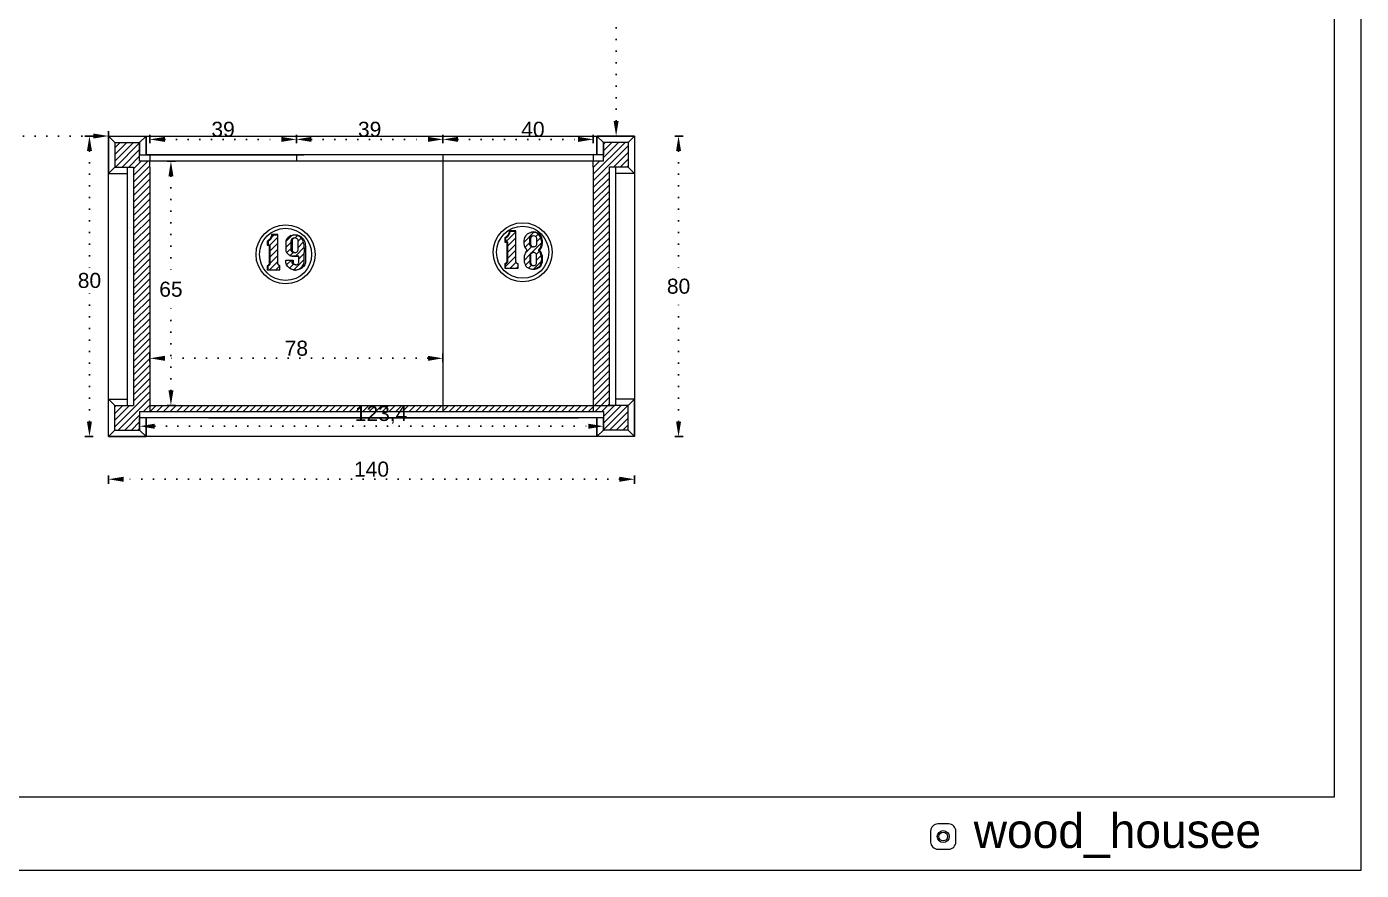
# Model space of a CAD drawing. Header units: inches. Extents: x 352 to 11605, y -941 to 2503.
# Drawn here: x 5834.4 to 6189.5, y -712.9 to -488.3 of the extents above; entities that cross this region are included whole.
import ezdxf

# ---------------------------------------------------------------- set-up
doc = ezdxf.new("R2010")
doc.units = ezdxf.units.IN
doc.header["$MEASUREMENT"] = 0
doc.linetypes.add('ACAD_ISO07W100', pattern=[3, 0, -3])
doc.styles.get("Standard").update_dxf_attribs({"font": 'arial.ttf'})
doc.dimstyles.new('ISO-25', dxfattribs={"dimtxt": 4, "dimasz": 4, "dimexe": 1.25, "dimexo": 0.625, "dimtad": 1, "dimtih": 1, "dimtoh": 1, "dimdec": 1, "dimtxsty": 'Standard', "dimcen": 2.5, "dimadec": 0, "dimazin": 0, "dimtfac": 1, "dimtdec": 1, "dimtmove": 0, "dimatfit": 3, "dimfxl": 1, "dimfxlon": 1, "dimarcsym": 0})
pattern_1 = [(45, (-1151.5844, -1254.3966), (-0.88388348, 0.88388348), [])]
pattern_2 = [(45, (5254.2978, 22.8357), (-0.8148213, 0.8148213), [])]
pattern_3 = [(45, (5208.2501, 22.4464), (-0.8148213, 0.8148213), [])]

# ---------------------------------------------------------------- blocks, each defined once
blk = doc.blocks.new('*D376')
at = {"color": 0, "lineweight": -2, "transparency": 16777216}
for p, q in [((5991.22, -417.43), (5992.47, -417.43)), ((5991.22, -517.43), (5992.47, -517.43))]:
    blk.add_line(p, q, dxfattribs=at)
at = {"color": 0, "linetype": 'ACAD_ISO07W100', "lineweight": -2, "transparency": 16777216}
for p, q in [((5991.22, -421.43), (5991.22, -464.77)), ((5991.22, -513.43), (5991.22, -470.1))]:
    blk.add_line(p, q, dxfattribs=at)
at = {"color": 0, "transparency": 16777216}
for points in [[(5990.55, -421.43), (5991.89, -421.43), (5991.22, -417.43)], [(5990.55, -513.43), (5991.89, -513.43), (5991.22, -517.43)]]:
    blk.add_solid(points, dxfattribs=at)
at = {"layer": 'Defpoints', "color": 0, "transparency": 16777216}
for p in [(5991.22, -417.43), (5991.22, -517.43), (5991.22, -517.43)]:
    blk.add_point(p, dxfattribs=at)
at = {"color": 0, "lineweight": 20, "transparency": 16777216, "insert": (5991.22, -467.43), "char_height": 4, "attachment_point": 5}
blk.add_mtext('100', dxfattribs=at)
blk = doc.blocks.new('*D377')
at = {"color": 0, "lineweight": -2, "transparency": 16777216}
for p, q in [((5756.12, -517.43), (5756.12, -516.18)), ((5856.12, -517.43), (5856.12, -516.18))]:
    blk.add_line(p, q, dxfattribs=at)
at = {"color": 0, "linetype": 'ACAD_ISO07W100', "lineweight": -2, "transparency": 16777216}
blk.add_line((5852.12, -517.43), (5760.12, -517.43), dxfattribs=at)
at = {"color": 0, "transparency": 16777216}
for points in [[(5760.12, -516.77), (5760.12, -518.1), (5756.12, -517.43)], [(5852.12, -516.77), (5852.12, -518.1), (5856.12, -517.43)]]:
    blk.add_solid(points, dxfattribs=at)
at = {"layer": 'Defpoints', "color": 0, "transparency": 16777216}
for p in [(5756.12, -517.43), (5756.12, -517.43), (5856.12, -517.43)]:
    blk.add_point(p, dxfattribs=at)
at = {"color": 0, "lineweight": 20, "transparency": 16777216, "insert": (5806.12, -514.77), "char_height": 4, "attachment_point": 5}
blk.add_mtext('100', dxfattribs=at)
blk = doc.blocks.new('*D382')
at = {"color": 0, "lineweight": -2, "transparency": 16777216}
for p, q in [((5852.06, -517.43), (5849.81, -517.43)), ((5852.06, -597.43), (5849.81, -597.43))]:
    blk.add_line(p, q, dxfattribs=at)
at = {"color": 0, "linetype": 'ACAD_ISO07W100', "lineweight": -2, "transparency": 16777216}
for p, q in [((5851.06, -521.43), (5851.06, -553.24)), ((5851.06, -593.43), (5851.06, -558.57))]:
    blk.add_line(p, q, dxfattribs=at)
at = {"color": 0, "transparency": 16777216}
for points in [[(5850.39, -521.43), (5851.73, -521.43), (5851.06, -517.43)], [(5850.39, -593.43), (5851.73, -593.43), (5851.06, -597.43)]]:
    blk.add_solid(points, dxfattribs=at)
at = {"layer": 'Defpoints', "color": 0, "transparency": 16777216}
for p in [(5851.06, -517.43), (5856.12, -517.43), (5856.12, -597.43)]:
    blk.add_point(p, dxfattribs=at)
at = {"color": 0, "lineweight": 20, "transparency": 16777216, "insert": (5851.06, -555.9), "char_height": 4, "attachment_point": 5}
blk.add_mtext('80', dxfattribs=at)
blk = doc.blocks.new('*D383')
at = {"color": 0, "lineweight": -2, "transparency": 16777216}
for p, q in [((5871.74, -524.13), (5873.99, -524.13)), ((5871.74, -589.13), (5873.99, -589.13))]:
    blk.add_line(p, q, dxfattribs=at)
at = {"color": 0, "linetype": 'ACAD_ISO07W100', "lineweight": -2, "transparency": 16777216}
for p, q in [((5872.74, -528.13), (5872.74, -555.57)), ((5872.74, -585.13), (5872.74, -560.9))]:
    blk.add_line(p, q, dxfattribs=at)
at = {"color": 0, "transparency": 16777216}
for points in [[(5872.08, -528.13), (5873.41, -528.13), (5872.74, -524.13)], [(5872.08, -585.13), (5873.41, -585.13), (5872.74, -589.13)]]:
    blk.add_solid(points, dxfattribs=at)
at = {"layer": 'Defpoints', "color": 0, "transparency": 16777216}
for p in [(5866.12, -524.13), (5872.74, -524.13), (5866.12, -589.13)]:
    blk.add_point(p, dxfattribs=at)
at = {"color": 0, "lineweight": 20, "transparency": 16777216, "insert": (5872.74, -558.23), "char_height": 4, "attachment_point": 5}
blk.add_mtext('65', dxfattribs=at)
blk = doc.blocks.new('*D384')
at = {"color": 0, "lineweight": -2, "transparency": 16777216}
for p, q in [((6006.84, -517.43), (6009.09, -517.43)), ((6006.84, -597.43), (6009.09, -597.43))]:
    blk.add_line(p, q, dxfattribs=at)
at = {"color": 0, "linetype": 'ACAD_ISO07W100', "lineweight": -2, "transparency": 16777216}
for p, q in [((6007.84, -521.43), (6007.84, -554.77)), ((6007.84, -593.43), (6007.84, -560.1))]:
    blk.add_line(p, q, dxfattribs=at)
at = {"color": 0, "transparency": 16777216}
for points in [[(6007.17, -521.43), (6008.51, -521.43), (6007.84, -517.43)], [(6007.17, -593.43), (6008.51, -593.43), (6007.84, -597.43)]]:
    blk.add_solid(points, dxfattribs=at)
at = {"layer": 'Defpoints', "color": 0, "transparency": 16777216}
for p in [(5996.12, -517.43), (6007.84, -517.43), (5996.12, -597.43)]:
    blk.add_point(p, dxfattribs=at)
at = {"color": 0, "lineweight": 20, "transparency": 16777216, "insert": (6007.84, -557.43), "char_height": 4, "attachment_point": 5}
blk.add_mtext('80', dxfattribs=at)
blk = doc.blocks.new('*D378')
at = {"color": 0, "lineweight": -2, "transparency": 16777216}
for p, q in [((5867.12, -519.33), (5867.12, -517.08)), ((5906.12, -519.33), (5906.12, -517.08))]:
    blk.add_line(p, q, dxfattribs=at)
at = {"color": 0, "linetype": 'ACAD_ISO07W100', "lineweight": -2, "transparency": 16777216}
blk.add_line((5871.12, -518.33), (5902.12, -518.33), dxfattribs=at)
at = {"color": 0, "transparency": 16777216}
for points in [[(5871.12, -517.66), (5871.12, -519), (5867.12, -518.33)], [(5902.12, -517.66), (5902.12, -519), (5906.12, -518.33)]]:
    blk.add_solid(points, dxfattribs=at)
at = {"layer": 'Defpoints', "color": 0, "transparency": 16777216}
for p in [(5906.12, -518.33), (5867.12, -524.13), (5906.12, -524.13)]:
    blk.add_point(p, dxfattribs=at)
at = {"color": 0, "lineweight": 20, "transparency": 16777216, "insert": (5886.62, -515.66), "char_height": 4, "attachment_point": 5}
blk.add_mtext('39', dxfattribs=at)
blk = doc.blocks.new('*D379')
at = {"color": 0, "lineweight": -2, "transparency": 16777216}
for p, q in [((5906.12, -519.33), (5906.12, -517.08)), ((5945.12, -519.33), (5945.12, -517.08))]:
    blk.add_line(p, q, dxfattribs=at)
at = {"color": 0, "linetype": 'ACAD_ISO07W100', "lineweight": -2, "transparency": 16777216}
blk.add_line((5910.12, -518.33), (5941.12, -518.33), dxfattribs=at)
at = {"color": 0, "transparency": 16777216}
for points in [[(5910.12, -517.66), (5910.12, -519), (5906.12, -518.33)], [(5941.12, -517.66), (5941.12, -519), (5945.12, -518.33)]]:
    blk.add_solid(points, dxfattribs=at)
at = {"layer": 'Defpoints', "color": 0, "transparency": 16777216}
for p in [(5945.12, -518.33), (5906.12, -524.13), (5945.12, -524.13)]:
    blk.add_point(p, dxfattribs=at)
at = {"color": 0, "lineweight": 20, "transparency": 16777216, "insert": (5925.62, -515.66), "char_height": 4, "attachment_point": 5}
blk.add_mtext('39', dxfattribs=at)
blk = doc.blocks.new('*D380')
at = {"color": 0, "lineweight": -2, "transparency": 16777216}
for p, q in [((5945.12, -519.33), (5945.12, -517.08)), ((5985.12, -519.33), (5985.12, -517.08))]:
    blk.add_line(p, q, dxfattribs=at)
at = {"color": 0, "linetype": 'ACAD_ISO07W100', "lineweight": -2, "transparency": 16777216}
blk.add_line((5949.12, -518.33), (5981.12, -518.33), dxfattribs=at)
at = {"color": 0, "transparency": 16777216}
for points in [[(5949.12, -517.66), (5949.12, -519), (5945.12, -518.33)], [(5981.12, -517.66), (5981.12, -519), (5985.12, -518.33)]]:
    blk.add_solid(points, dxfattribs=at)
at = {"layer": 'Defpoints', "color": 0, "transparency": 16777216}
for p in [(5985.12, -518.33), (5945.12, -522.43), (5985.12, -522.43)]:
    blk.add_point(p, dxfattribs=at)
at = {"color": 0, "lineweight": 20, "transparency": 16777216, "insert": (5969.08, -515.66), "char_height": 4, "attachment_point": 5}
blk.add_mtext('40', dxfattribs=at)
blk = doc.blocks.new('*D381')
at = {"color": 0, "lineweight": -2, "transparency": 16777216}
for p, q in [((5867.12, -577.6), (5867.12, -575.35)), ((5945.12, -577.6), (5945.12, -575.35))]:
    blk.add_line(p, q, dxfattribs=at)
at = {"color": 0, "linetype": 'ACAD_ISO07W100', "lineweight": -2, "transparency": 16777216}
blk.add_line((5941.12, -576.6), (5871.12, -576.6), dxfattribs=at)
at = {"color": 0, "transparency": 16777216}
for points in [[(5871.12, -575.93), (5871.12, -577.27), (5867.12, -576.6)], [(5941.12, -575.93), (5941.12, -577.27), (5945.12, -576.6)]]:
    blk.add_solid(points, dxfattribs=at)
at = {"layer": 'Defpoints', "color": 0, "transparency": 16777216}
for p in [(5867.12, -576.6), (5867.12, -589.13), (5945.12, -589.13)]:
    blk.add_point(p, dxfattribs=at)
at = {"color": 0, "lineweight": 20, "transparency": 16777216, "insert": (5906.12, -573.93), "char_height": 4, "attachment_point": 5}
blk.add_mtext('78', dxfattribs=at)
blk = doc.blocks.new('*D408')
at = {"color": 0, "lineweight": -2, "transparency": 16777216}
for p, q in [((5864.42, -593.68), (5864.42, -595.93)), ((5987.82, -593.68), (5987.82, -595.93))]:
    blk.add_line(p, q, dxfattribs=at)
at = {"color": 0, "linetype": 'ACAD_ISO07W100', "lineweight": -2, "transparency": 16777216}
blk.add_line((5868.42, -594.68), (5983.82, -594.68), dxfattribs=at)
at = {"color": 0, "transparency": 16777216}
for points in [[(5868.42, -594.01), (5868.42, -595.35), (5864.42, -594.68)], [(5983.82, -594.01), (5983.82, -595.35), (5987.82, -594.68)]]:
    blk.add_solid(points, dxfattribs=at)
at = {"layer": 'Defpoints', "color": 0, "transparency": 16777216}
for p in [(5864.42, -592.43), (5987.82, -592.43), (5987.82, -594.68)]:
    blk.add_point(p, dxfattribs=at)
at = {"color": 0, "lineweight": 20, "transparency": 16777216, "insert": (5928.67, -591.65), "char_height": 4, "attachment_point": 5}
blk.add_mtext('123,4', dxfattribs=at)
blk = doc.blocks.new('*D407')
at = {"color": 0, "lineweight": -2, "transparency": 16777216}
for p, q in [((5856.12, -607.79), (5856.12, -610.04)), ((5996.12, -607.79), (5996.12, -610.04))]:
    blk.add_line(p, q, dxfattribs=at)
at = {"color": 0, "linetype": 'ACAD_ISO07W100', "lineweight": -2, "transparency": 16777216}
blk.add_line((5992.12, -608.79), (5860.12, -608.79), dxfattribs=at)
at = {"color": 0, "transparency": 16777216}
for points in [[(5860.12, -608.12), (5860.12, -609.45), (5856.12, -608.79)], [(5992.12, -608.12), (5992.12, -609.45), (5996.12, -608.79)]]:
    blk.add_solid(points, dxfattribs=at)
at = {"layer": 'Defpoints', "color": 0, "transparency": 16777216}
for p in [(5856.12, -597.43), (5996.12, -597.43), (5856.12, -608.79)]:
    blk.add_point(p, dxfattribs=at)
at = {"color": 0, "lineweight": 20, "transparency": 16777216, "insert": (5926.12, -606.12), "char_height": 4, "attachment_point": 5}
blk.add_mtext('140', dxfattribs=at)

msp = doc.modelspace()

# ---------------------------------------------------------------- hatches: boundary and pattern name
at = {"lineweight": 20}
h = msp.add_hatch(dxfattribs=at)
h.set_pattern_fill('ANSI31', color=256, scale=10)
h.set_pattern_definition(pattern_1)
h.paths.add_polyline_path([(5862.82, -589.13), (5857.82, -589.13), (5857.82, -595.73), (5864.42, -595.73), (5864.42, -590.73), (5867.12, -590.73), (5867.12, -525.73), (5867.12, -524.13), (5864.42, -524.13), (5864.42, -519.13), (5857.82, -519.13), (5857.82, -525.73), (5862.82, -525.73)])
h.paths.add_polyline_path([(5989.42, -589.13), (5989.42, -530.11), (5989.42, -525.73), (5994.42, -525.73), (5994.42, -519.13), (5987.82, -519.13), (5987.82, -524.13), (5985.12, -524.13), (5985.12, -525.73), (5985.12, -590.73), (5987.82, -590.73), (5987.82, -595.73), (5994.42, -595.73), (5994.42, -589.13)])
h = msp.add_hatch(dxfattribs=at)
h.set_pattern_fill('ANSI31', color=256, scale=9.218651)
h.set_pattern_definition(pattern_2)
h.paths.add_polyline_path([(5964.97, -551.41), (5964.89, -551.38), (5964.82, -551.34), (5964.76, -551.28), (5964.7, -551.23), (5964.66, -551.16), (5964.61, -551.09), (5964.58, -551.02), (5964.56, -550.94), (5964.54, -550.86), (5964.54, -550.78), (5964.54, -542.76), (5963.03, -542.76), (5963.01, -542.95), (5962.97, -543.13), (5962.92, -543.31), (5962.85, -543.49), (5962.76, -543.66), (5962.66, -543.82), (5962.55, -543.97), (5962.43, -544.11), (5962.29, -544.24), (5962.14, -544.36), (5961.98, -544.46), (5961.82, -544.55), (5961.82, -545.69), (5962.15, -545.69), (5962.4, -545.7), (5962.4, -550.75), (5962.39, -550.83), (5962.37, -550.9), (5962.34, -550.98), (5962.31, -551.05), (5962.26, -551.11), (5962.22, -551.18), (5962.16, -551.23), (5962.1, -551.28), (5962.04, -551.33), (5961.97, -551.37), (5961.89, -551.4), (5961.82, -551.42), (5961.82, -552.57), (5965.12, -552.57), (5965.12, -551.46), (5965.04, -551.44)])
h = msp.add_hatch(dxfattribs=at)
h.set_pattern_fill('ANSI31', color=256, scale=9.218651)
h.set_pattern_definition(pattern_2)
h.paths.add_polyline_path([(5970.69, -547.68), (5970.73, -547.63), (5970.97, -547.29), (5971.16, -546.92), (5971.3, -546.54), (5971.38, -546.13), (5971.41, -545.72), (5971.38, -545.31), (5971.3, -544.9), (5971.16, -544.51), (5970.97, -544.15), (5970.73, -543.81), (5970.45, -543.5), (5969.99, -543.24), (5969.48, -543.08), (5968.95, -543.03), (5968.55, -543.07), (5968.14, -543.2), (5967.67, -543.46), (5967.39, -543.77), (5967.15, -544.11), (5966.96, -544.48), (5966.82, -544.87), (5966.74, -545.28), (5966.71, -545.7), (5966.74, -546.11), (5966.82, -546.52), (5966.96, -546.92), (5967.15, -547.29), (5967.39, -547.63), (5967.44, -547.68), (5967.44, -547.94), (5967.22, -548.27), (5967.04, -548.63), (5966.9, -549), (5966.79, -549.39), (5966.73, -549.78), (5966.71, -550.18), (5966.73, -550.58), (5966.79, -550.97), (5966.9, -551.36), (5967.04, -551.73), (5967.22, -552.09), (5967.5, -552.32), (5967.8, -552.52), (5968.13, -552.68), (5968.44, -552.78), (5968.59, -552.81), (5968.95, -552.83), (5969.31, -552.81), (5969.66, -552.74), (5970, -552.63), (5970.33, -552.47), (5970.63, -552.28), (5970.9, -552.05), (5971.08, -551.69), (5971.22, -551.32), (5971.33, -550.94), (5971.39, -550.55), (5971.41, -550.16), (5971.39, -549.76), (5971.33, -549.37), (5971.22, -548.99), (5971.08, -548.62), (5970.9, -548.27), (5970.69, -547.93)])
h.paths.add_polyline_path([(5969.58, -548.51), (5969.73, -548.58), (5969.86, -548.69), (5969.97, -548.81), (5970.05, -548.96), (5970.05, -551.14), (5970.02, -551.35), (5969.94, -551.54), (5969.82, -551.7), (5969.65, -551.82), (5969.46, -551.9), (5969.26, -551.93), (5969.06, -551.9), (5968.82, -551.86), (5968.63, -551.78), (5968.47, -551.66), (5968.34, -551.5), (5968.27, -551.31), (5968.24, -551.11), (5968.24, -548.94), (5968.32, -548.8), (5968.43, -548.68), (5968.56, -548.58), (5968.7, -548.5), (5968.86, -548.45), (5969.02, -548.44), (5969.26, -548.45), (5969.42, -548.46)], flags=16)
h.paths.add_polyline_path([(5969.46, -546.95), (5969.26, -546.97), (5969.02, -546.98), (5968.82, -546.96), (5968.63, -546.88), (5968.47, -546.75), (5968.34, -546.59), (5968.27, -546.4), (5968.24, -546.2), (5968.24, -544.76), (5968.27, -544.56), (5968.34, -544.37), (5968.47, -544.21), (5968.63, -544.08), (5968.82, -544.01), (5969.06, -543.97), (5969.26, -543.94), (5969.46, -543.97), (5969.65, -544.05), (5969.82, -544.17), (5969.94, -544.34), (5970.02, -544.53), (5970.05, -544.73), (5970.05, -546.19), (5970.02, -546.39), (5969.94, -546.58), (5969.82, -546.74), (5969.65, -546.87)], flags=16)
h = msp.add_hatch(dxfattribs=at)
h.set_pattern_fill('ANSI31', color=256, scale=9.218651)
h.set_pattern_definition(pattern_3)
h.paths.add_polyline_path([(5901.61, -551.94), (5901.54, -551.91), (5901.48, -551.87), (5901.42, -551.82), (5901.36, -551.76), (5901.31, -551.7), (5901.28, -551.63), (5901.24, -551.56), (5901.22, -551.49), (5901.21, -551.41), (5901.2, -551.34), (5901.2, -543.7), (5899.77, -543.7), (5899.75, -543.88), (5899.71, -544.05), (5899.66, -544.22), (5899.59, -544.39), (5899.51, -544.55), (5899.42, -544.7), (5899.31, -544.85), (5899.19, -544.98), (5899.06, -545.11), (5898.92, -545.22), (5898.77, -545.32), (5898.61, -545.4), (5898.61, -546.49), (5898.92, -546.49), (5899.16, -546.5), (5899.16, -551.31), (5899.15, -551.38), (5899.13, -551.45), (5899.11, -551.52), (5899.08, -551.59), (5899.04, -551.66), (5898.99, -551.72), (5898.94, -551.77), (5898.88, -551.82), (5898.82, -551.86), (5898.75, -551.89), (5898.68, -551.92), (5898.61, -551.94), (5898.61, -553.04), (5901.76, -553.04), (5901.76, -551.98), (5901.68, -551.96)])
h = msp.add_hatch(dxfattribs=at)
h.set_pattern_fill('ANSI31', color=256, scale=9.218651)
h.set_pattern_definition(pattern_3)
h.paths.add_polyline_path([(5908.24, -548.44), (5908.25, -548.31), (5908.26, -548.01), (5908.26, -547.7), (5908.25, -547.4), (5908.24, -547.09), (5908.21, -546.73), (5908.17, -546.4), (5908.12, -546.07), (5908.05, -545.74), (5907.97, -545.41), (5907.72, -544.95), (5907.39, -544.55), (5906.98, -544.21), (5906.52, -543.97), (5906.02, -543.82), (5905.49, -543.76), (5905.18, -543.8), (5904.75, -543.93), (5904.28, -544.17), (5903.87, -544.51), (5903.54, -544.92), (5903.29, -545.39), (5903.29, -547.82), (5903.35, -548.04), (5903.43, -548.25), (5903.54, -548.45), (5903.67, -548.64), (5903.82, -548.81), (5903.99, -548.96), (5904.18, -549.1), (5904.37, -549.21), (5904.58, -549.3), (5904.8, -549.36), (5905.03, -549.4), (5905.06, -549.4), (5906.48, -549.4), (5906.78, -549.41), (5906.78, -551.15), (5906.71, -551.3), (5906.62, -551.43), (5906.49, -551.55), (5906.35, -551.63), (5906.19, -551.68), (5906.02, -551.7), (5905.85, -551.68), (5905.56, -551.65), (5905.4, -551.6), (5905.26, -551.52), (5905.13, -551.4), (5905.04, -551.27), (5904.97, -551.12), (5904.97, -550.45), (5903.29, -550.45), (5903.29, -551.15), (5903.5, -551.7), (5903.84, -552.19), (5904.26, -552.6), (5904.77, -552.9), (5905.27, -553.07), (5905.63, -553.11), (5906.21, -553.05), (5906.77, -552.86), (5907.27, -552.55), (5907.7, -552.15), (5908.02, -551.66), (5908.24, -551.12)])
h.paths.add_polyline_path([(5906.43, -548.14), (5906.3, -548.27), (5906.14, -548.36), (5905.97, -548.42), (5905.79, -548.44), (5905.6, -548.42), (5905.43, -548.36), (5905.27, -548.27), (5905.14, -548.14), (5905.03, -547.99), (5904.97, -547.82), (5904.97, -545.39), (5904.99, -545.17), (5905.08, -544.98), (5905.21, -544.81), (5905.38, -544.68), (5905.57, -544.59), (5905.79, -544.57), (5906, -544.59), (5906.19, -544.68), (5906.36, -544.81), (5906.49, -544.98), (5906.58, -545.17), (5906.6, -545.39), (5906.6, -547.82), (5906.54, -547.99)], flags=16)
h = msp.add_hatch(dxfattribs=at)
h.set_pattern_fill('ANSI31', color=256, scale=10)
h.set_pattern_definition(pattern_1)
h.paths.add_polyline_path([(5949.12, -589.13), (5866.12, -589.13), (5866.12, -590.73), (5949.12, -590.73)])
h.paths.add_polyline_path([(5991.22, -589.13), (5949.12, -589.13), (5949.12, -590.73), (5991.22, -590.73)])

# ---------------------------------------------------------------- linework, layer by layer
for p, q in [((5856.12, -517.43), (5866.12, -517.43)), ((5857.82, -519.13), (5856.12, -517.43)), ((5856.12, -517.43), (5856.12, -527.43)), ((5864.42, -519.13), (5866.12, -517.43)), ((5866.12, -517.43), (5866.12, -522.43)), ((5866.12, -522.43), (5866.12, -517.43)), ((5986.12, -517.43), (5986.12, -522.43)), ((5986.12, -522.43), (5986.12, -517.43)), ((5996.12, -517.43), (5986.12, -517.43)), ((5987.82, -519.13), (5986.12, -517.43)), ((5994.42, -519.13), (5996.12, -517.43)), ((5996.12, -517.43), (5996.12, -527.43)), ((5857.82, -519.13), (5857.82, -525.73)), ((5857.82, -519.13), (5864.42, -519.13)), ((5864.42, -519.13), (5864.42, -522.43)), ((5864.42, -524.13), (5864.42, -519.13)), ((5987.82, -519.13), (5987.82, -522.43)), ((5987.82, -524.13), (5987.82, -519.13)), ((5994.42, -519.13), (5987.82, -519.13)), ((5994.42, -519.13), (5994.42, -525.73)), ((5864.42, -522.43), (5908.12, -522.43)), ((5987.82, -524.13), (5864.42, -524.13)), ((5987.82, -522.43), (5866.12, -522.43)), ((5867.12, -522.43), (5867.12, -524.13)), ((5867.12, -525.73), (5867.12, -524.13)), ((5906.12, -522.43), (5906.12, -524.13)), ((5945.12, -522.43), (5945.12, -590.73)), ((5987.82, -522.43), (5985.12, -522.43)), ((5985.12, -522.43), (5985.12, -524.13)), ((5985.12, -525.73), (5985.12, -524.13)), ((5856.12, -527.43), (5857.82, -525.73)), ((5856.12, -527.43), (5861.22, -527.43)), ((5857.82, -525.73), (5862.82, -525.73)), ((5861.22, -589.13), (5861.22, -525.73)), ((5862.82, -525.73), (5862.82, -589.13)), ((5862.82, -527.43), (5862.85, -527.43)), ((5867.12, -525.73), (5867.12, -590.73)), ((5985.12, -525.73), (5985.12, -590.73)), ((5989.42, -530.11), (5989.42, -525.73)), ((5994.42, -525.73), (5989.42, -525.73)), ((5991.12, -589.13), (5991.12, -525.73)), ((5996.12, -527.43), (5991.12, -527.43)), ((5996.12, -527.43), (5994.42, -525.73)), ((5989.42, -589.13), (5989.42, -530.11)), ((5898.61, -545.4), (5898.61, -546.49)), ((5961.82, -544.55), (5961.82, -545.69)), ((5969.1, -548.46), (5968.94, -548.51)), ((5969.26, -548.45), (5969.1, -548.46)), ((5898.61, -553.04), (5901.76, -553.04)), ((5961.82, -552.57), (5965.12, -552.57)), ((5856.12, -597.43), (5856.12, -587.43)), ((5856.12, -587.43), (5861.22, -587.43)), ((5856.12, -587.43), (5857.82, -589.13)), ((5857.82, -595.73), (5857.82, -589.13)), ((5857.82, -589.13), (5862.82, -589.13)), ((5867.12, -589.13), (5990.22, -589.13)), ((5994.42, -589.13), (5989.42, -589.13)), ((5996.12, -587.43), (5991.12, -587.43)), ((5996.12, -587.43), (5994.42, -589.13)), ((5994.42, -595.73), (5994.42, -589.13)), ((5996.12, -597.43), (5996.12, -587.43)), ((5864.42, -590.73), (5987.82, -590.73)), ((5864.42, -590.73), (5864.42, -595.73)), ((5987.82, -592.43), (5864.42, -592.43)), ((5864.42, -595.73), (5864.42, -592.43)), ((5866.12, -597.43), (5866.12, -592.43)), ((5866.12, -592.43), (5866.12, -597.43)), ((5882.82, -592.43), (5981.22, -592.43)), ((5986.12, -597.43), (5986.12, -592.43)), ((5986.12, -592.43), (5986.12, -597.43)), ((5987.82, -590.73), (5987.82, -595.73)), ((5987.82, -595.73), (5987.82, -592.43)), ((5857.82, -595.73), (5856.12, -597.43)), ((5857.82, -595.73), (5864.42, -595.73)), ((5864.42, -595.73), (5866.12, -597.43)), ((5987.82, -595.73), (5986.12, -597.43)), ((5994.42, -595.73), (5987.82, -595.73)), ((5994.42, -595.73), (5996.12, -597.43)), ((5856.12, -597.43), (5866.12, -597.43)), ((5996.12, -597.43), (5986.12, -597.43))]:
    msp.add_line(p, q, dxfattribs=at)
for points in [[(5554.43, -712.87), (6189.54, -712.87), (6189.54, -263.8), (5554.43, -263.8)], [(5559.38, -693.31), (6182.41, -693.31), (6182.41, -288.27), (5559.38, -288.27)], [(5856.12, -517.43), (5996.12, -517.43), (5996.12, -597.43), (5856.12, -597.43)], [(5968.82, -546.96), (5968.63, -546.88), (5968.47, -546.75), (5968.34, -546.59), (5968.27, -546.4), (5968.24, -546.2), (5968.24, -544.76), (5968.27, -544.56), (5968.34, -544.37), (5968.47, -544.21), (5968.63, -544.08), (5968.82, -544.01), (5969.06, -543.97), (5969.26, -543.94), (5969.46, -543.97), (5969.65, -544.05), (5969.82, -544.17), (5969.94, -544.34), (5970.02, -544.53), (5970.05, -544.73), (5970.05, -546.19), (5970.02, -546.39), (5969.94, -546.58), (5969.82, -546.74), (5969.65, -546.87), (5969.46, -546.95), (5969.26, -546.97), (5969.02, -546.98)], [(5969.82, -551.7), (5969.94, -551.54), (5970.02, -551.35), (5970.05, -551.14), (5970.05, -548.96), (5969.97, -548.81), (5969.86, -548.69), (5969.73, -548.58), (5969.58, -548.51), (5969.42, -548.46), (5969.26, -548.45), (5969.02, -548.44), (5968.86, -548.45), (5968.7, -548.5), (5968.56, -548.58), (5968.43, -548.68), (5968.32, -548.8), (5968.24, -548.94), (5968.24, -551.11), (5968.27, -551.31), (5968.34, -551.5), (5968.47, -551.66), (5968.63, -551.78), (5968.82, -551.86), (5969.06, -551.9), (5969.26, -551.93), (5969.46, -551.9), (5969.65, -551.82)], [(5906.02, -553.16), (5906.02, -553.15), (5905.92, -553.16)]]:
    msp.add_lwpolyline(points, close=True, dxfattribs=at)
for points in [[(5961.56, -552.62), (5965.12, -552.62), (5965.12, -552.57), (5965.12, -551.46), (5965.04, -551.44), (5964.97, -551.41), (5964.89, -551.38), (5964.82, -551.34), (5964.76, -551.28), (5964.7, -551.23), (5964.66, -551.16), (5964.61, -551.09), (5964.58, -551.02), (5964.56, -550.94), (5964.54, -550.86), (5964.54, -550.78), (5964.54, -542.76), (5964.54, -542.71), (5962.79, -542.71), (5962.77, -542.9), (5962.73, -543.09), (5962.67, -543.27), (5962.6, -543.45), (5962.52, -543.62), (5962.42, -543.78), (5962.3, -543.93), (5962.18, -544.08), (5962.04, -544.21), (5961.89, -544.32), (5961.73, -544.43), (5961.56, -544.52), (5961.56, -545.69), (5961.82, -545.69), (5962.15, -545.69), (5962.15, -550.78), (5962.14, -550.86), (5962.12, -550.94), (5962.09, -551.01), (5962.06, -551.08), (5962.01, -551.15), (5961.97, -551.21), (5961.91, -551.27), (5961.85, -551.32), (5961.78, -551.37), (5961.71, -551.4), (5961.64, -551.43), (5961.56, -551.46), (5961.56, -552.62), (5961.82, -552.57), (5961.82, -551.42), (5961.89, -551.4), (5961.97, -551.37), (5962.04, -551.33), (5962.1, -551.28), (5962.16, -551.23), (5962.22, -551.18), (5962.26, -551.11), (5962.31, -551.05), (5962.34, -550.98), (5962.37, -550.9), (5962.39, -550.83), (5962.4, -550.75), (5962.4, -545.7), (5962.15, -545.69)], [(5961.56, -544.52), (5961.82, -544.55), (5961.98, -544.46), (5962.14, -544.36), (5962.29, -544.24), (5962.43, -544.11), (5962.55, -543.97), (5962.66, -543.82), (5962.76, -543.66), (5962.85, -543.49), (5962.92, -543.31), (5962.97, -543.13), (5963.01, -542.95), (5963.03, -542.76)], [(5962.79, -542.71), (5963.03, -542.76), (5964.54, -542.76)], [(5967.44, -547.94), (5967.44, -547.68), (5967.39, -547.63), (5967.15, -547.29), (5966.96, -546.92), (5966.82, -546.52), (5966.74, -546.11), (5966.71, -545.7), (5966.74, -545.28), (5966.82, -544.87), (5966.96, -544.48), (5967.15, -544.11), (5967.39, -543.77), (5967.67, -543.46), (5968.14, -543.2), (5968.55, -543.07), (5968.66, -543.04)], [(5968.44, -552.78), (5968.59, -552.81), (5968.95, -552.83), (5969.31, -552.81), (5969.66, -552.74), (5970, -552.63), (5970.33, -552.47), (5970.63, -552.28), (5970.9, -552.05), (5971.08, -551.69), (5971.22, -551.32), (5971.33, -550.94), (5971.39, -550.55), (5971.41, -550.16), (5971.39, -549.76), (5971.33, -549.37), (5971.22, -548.99), (5971.08, -548.62), (5970.9, -548.27), (5970.69, -547.93), (5970.69, -547.68), (5970.73, -547.63), (5970.97, -547.29), (5971.16, -546.92), (5971.3, -546.54), (5971.38, -546.13), (5971.41, -545.72), (5971.38, -545.31), (5971.3, -544.9), (5971.16, -544.51), (5970.97, -544.15), (5970.73, -543.81), (5970.45, -543.5), (5969.99, -543.24), (5969.48, -543.08), (5968.95, -543.03), (5968.55, -543.07)], [(5970.94, -547.94), (5970.94, -547.68), (5970.99, -547.63), (5971.23, -547.29), (5971.42, -546.92), (5971.56, -546.52), (5971.64, -546.11), (5971.67, -545.7), (5971.64, -545.28), (5971.56, -544.87), (5971.42, -544.48), (5971.23, -544.11), (5970.99, -543.77), (5970.71, -543.46), (5970.24, -543.2), (5969.73, -543.04), (5969.19, -542.98), (5968.66, -543.04)], [(5898.37, -553.09), (5901.76, -553.09), (5901.76, -553.04), (5901.76, -551.98), (5901.68, -551.96), (5901.61, -551.94), (5901.54, -551.91), (5901.48, -551.87), (5901.42, -551.82), (5901.36, -551.76), (5901.31, -551.7), (5901.28, -551.63), (5901.24, -551.56), (5901.22, -551.49), (5901.21, -551.41), (5901.2, -551.34), (5901.2, -543.7), (5901.2, -543.65), (5899.54, -543.65), (5899.52, -543.83), (5899.48, -544.01), (5899.43, -544.18), (5899.36, -544.35), (5899.28, -544.52), (5899.18, -544.67), (5899.08, -544.82), (5898.95, -544.95), (5898.82, -545.08), (5898.68, -545.19), (5898.53, -545.29), (5898.37, -545.38), (5898.37, -546.49), (5898.61, -546.49), (5898.92, -546.49), (5898.92, -551.34), (5898.91, -551.41), (5898.9, -551.49), (5898.87, -551.56), (5898.84, -551.63), (5898.8, -551.69), (5898.75, -551.75), (5898.7, -551.8), (5898.64, -551.85), (5898.58, -551.9), (5898.51, -551.93), (5898.44, -551.96), (5898.37, -551.98), (5898.37, -553.09), (5898.61, -553.04), (5898.61, -551.94), (5898.68, -551.92), (5898.75, -551.89), (5898.82, -551.86), (5898.88, -551.82), (5898.94, -551.77), (5898.99, -551.72), (5899.04, -551.66), (5899.08, -551.59), (5899.11, -551.52), (5899.13, -551.45), (5899.15, -551.38), (5899.16, -551.31), (5899.16, -546.5), (5898.92, -546.49)], [(5898.37, -545.38), (5898.61, -545.4), (5898.77, -545.32), (5898.92, -545.22), (5899.06, -545.11), (5899.19, -544.98), (5899.31, -544.85), (5899.42, -544.7), (5899.51, -544.55), (5899.59, -544.39), (5899.66, -544.22), (5899.71, -544.05), (5899.75, -543.88), (5899.77, -543.7)], [(5899.54, -543.65), (5899.77, -543.7), (5901.2, -543.7)], [(5904.75, -543.93), (5904.28, -544.17), (5903.87, -544.51), (5903.54, -544.92), (5903.29, -545.39), (5903.29, -547.82), (5903.35, -548.04), (5903.43, -548.25), (5903.54, -548.45), (5903.67, -548.64), (5903.82, -548.81), (5903.99, -548.96), (5904.18, -549.1), (5904.37, -549.21), (5904.58, -549.3), (5904.8, -549.36), (5905.03, -549.4), (5905.06, -549.4), (5905.26, -549.41), (5906.78, -549.41)], [(5905.49, -544.6), (5905.28, -544.63), (5905.09, -544.71), (5904.92, -544.84), (5904.79, -545.01), (5904.71, -545.2), (5904.68, -545.41), (5904.68, -547.83), (5904.75, -547.99), (5904.85, -548.14), (5904.99, -548.27), (5905.14, -548.36), (5905.31, -548.42), (5905.49, -548.44), (5905.79, -548.44), (5905.97, -548.42), (5906.14, -548.36), (5906.3, -548.27), (5906.43, -548.14), (5906.54, -547.99), (5906.6, -547.82), (5906.6, -545.39)], [(5904.75, -543.93), (5905.18, -543.8), (5905.26, -543.77), (5905.79, -543.72), (5906.31, -543.77), (5906.82, -543.93), (5907.29, -544.17), (5907.7, -544.51), (5908.03, -544.92), (5908.28, -545.39), (5908.37, -545.71), (5908.44, -546.05), (5908.49, -546.38), (5908.53, -546.72), (5908.56, -547.08), (5908.57, -547.39), (5908.58, -547.7), (5908.57, -548.01), (5908.56, -548.31), (5908.56, -548.44), (5908.56, -551.15), (5908.34, -551.7), (5908.01, -552.19), (5907.58, -552.6), (5907.07, -552.9), (5906.51, -553.09), (5906.02, -553.15)], [(5906.6, -545.39), (5906.58, -545.17), (5906.49, -544.98), (5906.36, -544.81), (5906.19, -544.68), (5906, -544.59), (5905.79, -544.57), (5905.57, -544.59), (5905.38, -544.68), (5905.21, -544.81), (5905.08, -544.98), (5904.99, -545.17), (5904.97, -545.39), (5904.97, -547.82), (5905.03, -547.99), (5905.14, -548.14), (5905.27, -548.27), (5905.43, -548.36), (5905.6, -548.42), (5905.79, -548.44)], [(5905.27, -553.07), (5905.63, -553.11), (5906.21, -553.05), (5906.77, -552.86), (5907.27, -552.55), (5907.7, -552.15), (5908.02, -551.66), (5908.24, -551.12), (5908.24, -548.44), (5908.25, -548.31), (5908.26, -548.01), (5908.26, -547.7), (5908.25, -547.4), (5908.24, -547.09), (5908.21, -546.73), (5908.17, -546.4), (5908.12, -546.07), (5908.05, -545.74), (5907.97, -545.41), (5907.72, -544.95), (5907.39, -544.55), (5906.98, -544.21), (5906.52, -543.97), (5906.02, -543.82), (5905.49, -543.76), (5905.18, -543.8)], [(5969.06, -543.97), (5968.87, -544.05), (5968.7, -544.17), (5968.58, -544.34), (5968.5, -544.53), (5968.47, -544.73), (5968.47, -546.19), (5968.5, -546.39), (5968.58, -546.58), (5968.7, -546.74), (5968.87, -546.87), (5969.06, -546.95), (5969.26, -546.97)], [(5905.92, -553.16), (5905.33, -553.09), (5905.27, -553.07), (5904.77, -552.9), (5904.26, -552.6), (5903.84, -552.19), (5903.5, -551.7), (5903.29, -551.15), (5903.29, -550.45), (5904.97, -550.45), (5905.26, -550.45), (5905.26, -551.15), (5905.32, -551.3), (5905.42, -551.43), (5905.55, -551.55), (5905.69, -551.63), (5905.85, -551.68)], [(5906.02, -551.7), (5905.85, -551.68), (5905.56, -551.65), (5905.4, -551.6), (5905.26, -551.52), (5905.13, -551.4), (5905.04, -551.27), (5904.97, -551.12), (5904.97, -550.45)], [(5906.02, -551.7), (5906.19, -551.68), (5906.35, -551.63), (5906.49, -551.55), (5906.62, -551.43), (5906.71, -551.3), (5906.78, -551.15), (5906.78, -549.41), (5906.48, -549.4), (5905.06, -549.4)], [(5967.44, -547.94), (5967.22, -548.27), (5967.04, -548.63), (5966.9, -549), (5966.79, -549.39), (5966.73, -549.78), (5966.71, -550.18), (5966.73, -550.58), (5966.79, -550.97), (5966.9, -551.36), (5967.04, -551.73), (5967.22, -552.09), (5967.5, -552.32), (5967.8, -552.52), (5968.13, -552.68), (5968.44, -552.78), (5968.47, -552.79)], [(5968.47, -552.79), (5968.83, -552.86), (5969.19, -552.88), (5969.55, -552.86), (5969.91, -552.79), (5970.25, -552.68), (5970.58, -552.52), (5970.88, -552.32), (5971.16, -552.09), (5971.34, -551.73), (5971.48, -551.36), (5971.59, -550.97), (5971.65, -550.58), (5971.67, -550.18), (5971.65, -549.78), (5971.59, -549.39), (5971.48, -549), (5971.34, -548.63), (5971.16, -548.27), (5970.94, -547.94)], [(5968.94, -548.51), (5968.79, -548.58), (5968.66, -548.69), (5968.55, -548.81), (5968.47, -548.96), (5968.47, -551.14), (5968.5, -551.35), (5968.58, -551.54), (5968.7, -551.7), (5968.87, -551.82), (5969.06, -551.9)]]:
    msp.add_lwpolyline(points, dxfattribs=at)
msp.add_lwpolyline([(6076.82, -707.24), (6079.75, -707.24, 0.414214), (6081.63, -705.35), (6081.63, -702.42, 0.414214), (6079.75, -700.54), (6076.82, -700.54, 0.414214), (6074.93, -702.42), (6074.93, -705.35, 0.414214)], format="xyb", close=True, dxfattribs=at)
for centre, radius in [((5903.25, -548.94), 7.86), ((5903.25, -548.94), 6.94), ((5966.34, -548.37), 7.86), ((5966.34, -548.37), 6.94), ((6078.28, -703.89), 1.59), ((6078.28, -703.89), 1.17)]:
    msp.add_circle(centre, radius, dxfattribs=at)

# ---------------------------------------------------------------- texts
at = {"lineweight": 20, "insert": (6086.38, -697.75), "char_height": 9.1849, "attachment_point": 1}
msp.add_mtext_dynamic_manual_height_columns('{\\fPlantagenet Cherokee|b0|i0|c0|p18;wood_housee}', width=1.799, gutter_width=45.37, heights=[0.284], dxfattribs=at)

# ---------------------------------------------------------------- dimensions: what is measured, and where the dimension line sits
at = {"lineweight": 20}
for base, p1, p2, angle, picture, middle in [((5991.22, -517.43), (5991.22, -417.43), (5991.22, -517.43), 90, '*D376', (5991.22, -467.43)), ((6007.84, -517.43), (5996.12, -597.43), (5996.12, -517.43), 270, '*D384', (6007.84, -557.43))]:
    dim = msp.add_linear_dim(base=base, p1=p1, p2=p2, angle=angle, dimstyle='ISO-25', dxfattribs=at)
    dim.commit()
    dim.dimension.update_dxf_attribs({"geometry": picture, "text_midpoint": middle})
for base, p1, p2, picture, middle in [((5756.12, -517.43), (5856.12, -517.43), (5756.12, -517.43), '*D377', (5806.12, -514.77)), ((5906.12, -518.33), (5867.12, -524.13), (5906.12, -524.13), '*D378', (5886.62, -515.66)), ((5945.12, -518.33), (5906.12, -524.13), (5945.12, -524.13), '*D379', (5925.62, -515.66)), ((5867.12, -576.6), (5945.12, -589.13), (5867.12, -589.13), '*D381', (5906.12, -573.93))]:
    dim = msp.add_linear_dim(base=base, p1=p1, p2=p2, dimstyle='ISO-25', dxfattribs=at)
    dim.commit()
    dim.dimension.update_dxf_attribs({"geometry": picture, "text_midpoint": middle})
for base, p1, p2, picture, middle in [((5985.12, -518.33), (5945.12, -522.43), (5985.12, -522.43), '*D380', (5969.08, -518.33)), ((5987.82, -594.68), (5864.42, -592.43), (5987.82, -592.43), '*D408', (5928.67, -594.68)), ((5856.12, -608.79), (5996.12, -597.43), (5856.12, -597.43), '*D407', (5926.12, -608.79))]:
    dim = msp.add_linear_dim(base=base, p1=p1, p2=p2, dimstyle='ISO-25', dxfattribs=at)
    dim.commit()
    dim.dimension.update_dxf_attribs({"geometry": picture, "text_midpoint": middle, "dimtype": 160})
for base, p1, p2, angle, picture, middle in [((5851.06, -517.43), (5856.12, -597.43), (5856.12, -517.43), 270, '*D382', (5851.06, -555.9)), ((5872.74, -524.13), (5866.12, -589.13), (5866.12, -524.13), 90, '*D383', (5872.74, -558.23))]:
    dim = msp.add_linear_dim(base=base, p1=p1, p2=p2, angle=angle, dimstyle='ISO-25', dxfattribs=at)
    dim.commit()
    dim.dimension.update_dxf_attribs({"geometry": picture, "text_midpoint": middle, "dimtype": 160})

doc.saveas('drawing.dxf')
